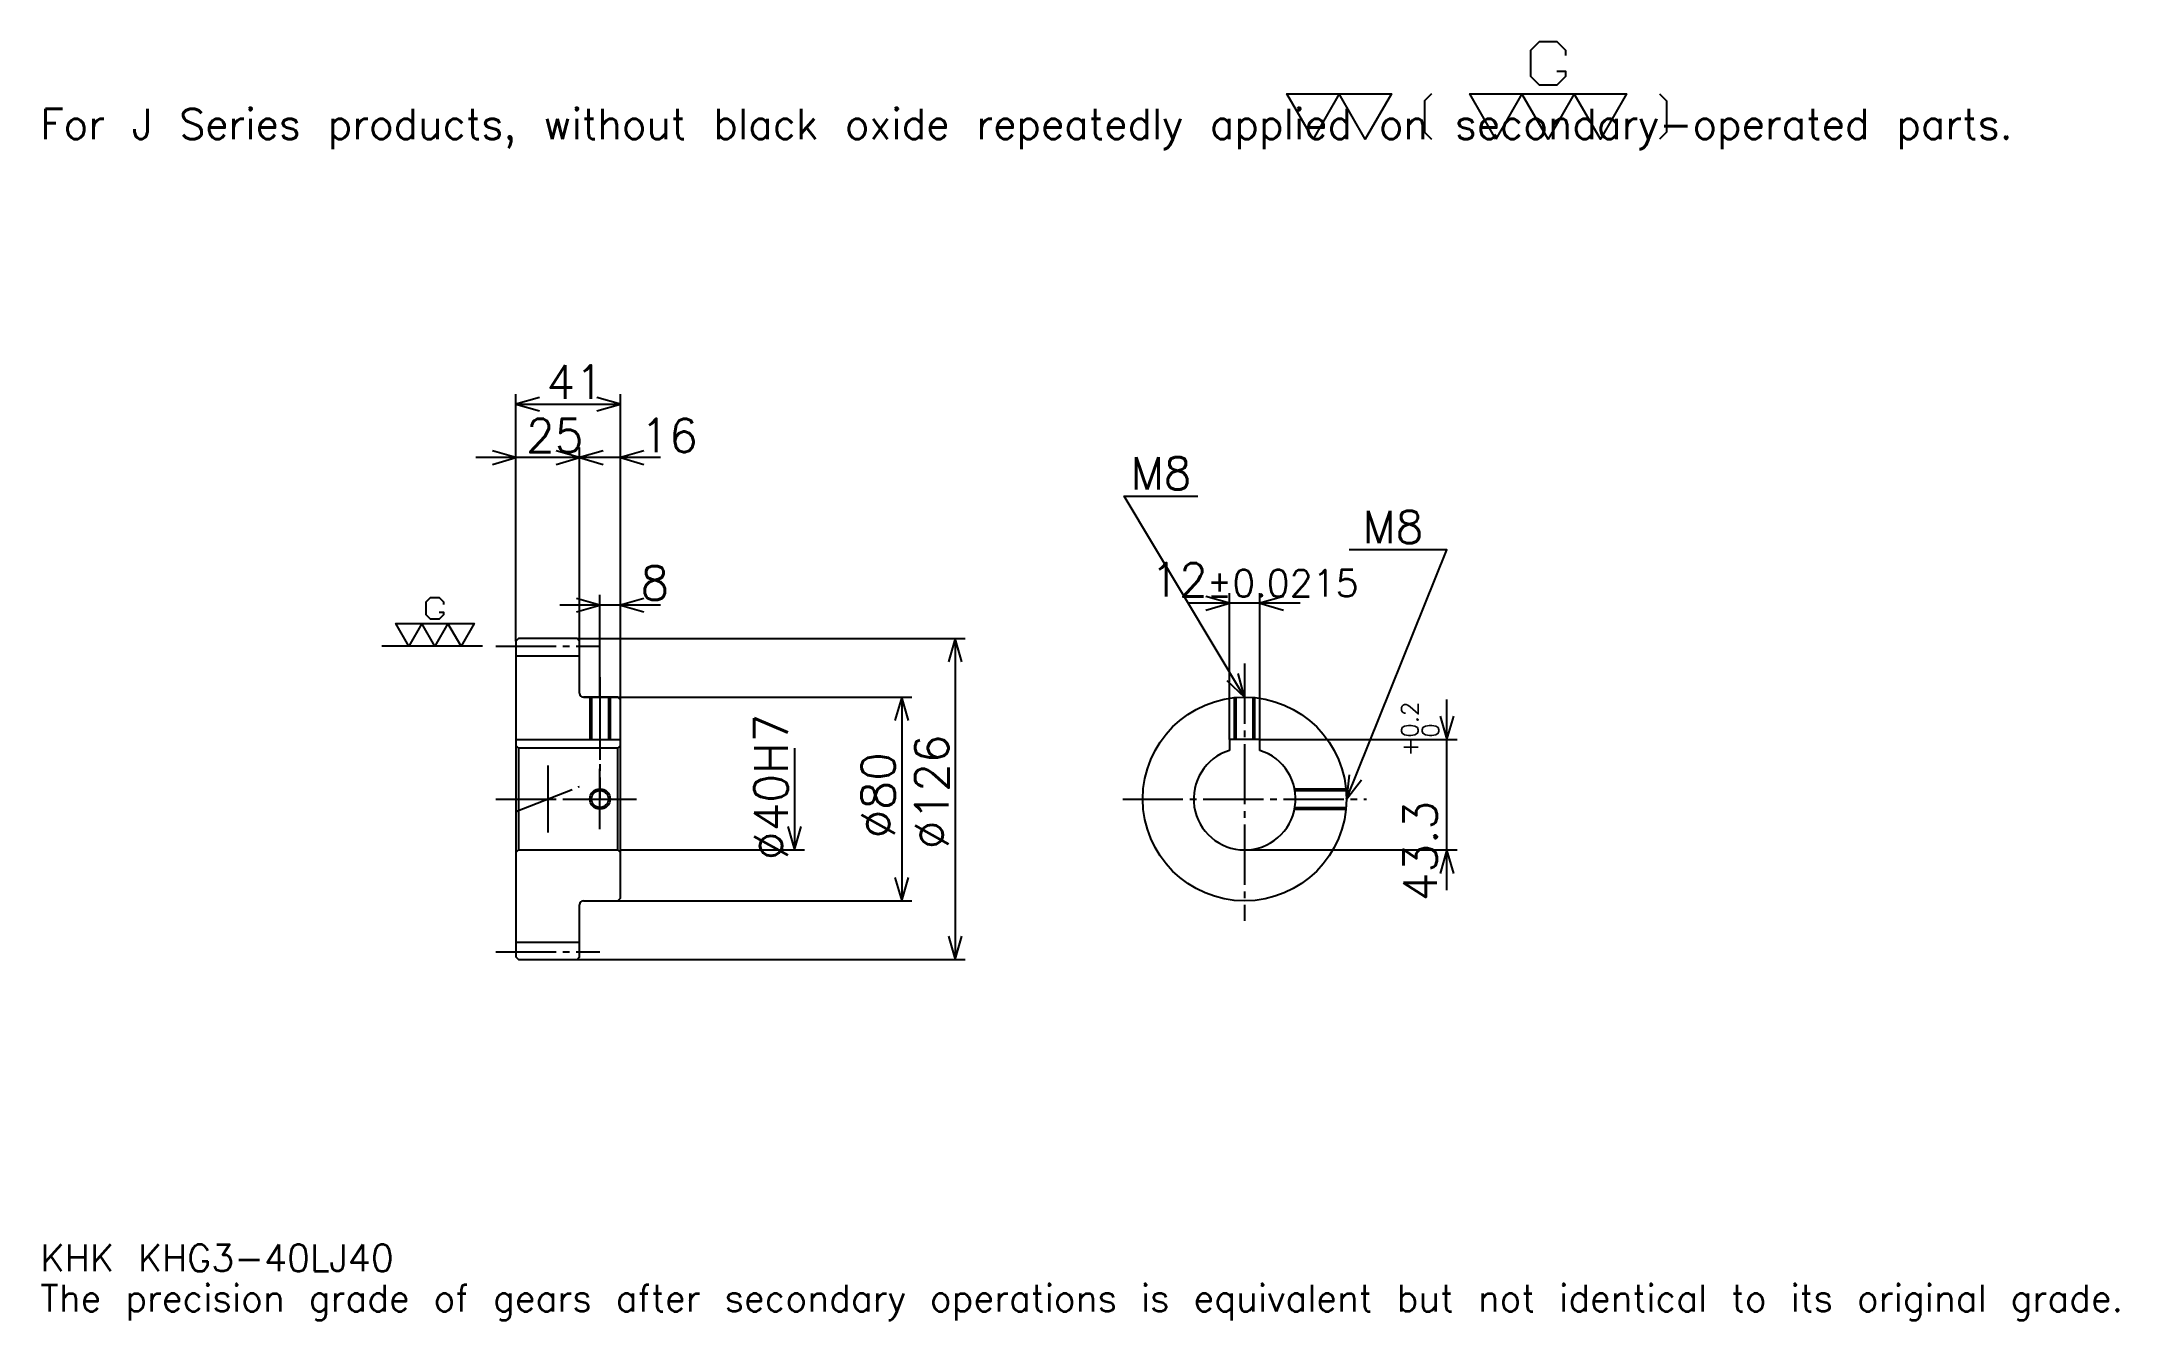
# Model space of a CAD drawing. Extents: x 27 to 842, y 10 to 512.
import ezdxf

# ---------------------------------------------------------------- set-up
doc = ezdxf.new("R2010")
doc.units = 0
doc.linetypes.add('DASHDOT', pattern=[31.565218, 23.673913, -2.630435, 2.630435, -2.630435])
doc.layers.get('0').update_dxf_attribs({"linetype": 'CONTINUOUS'})
doc.layers.add('DASHDOT', color=6, linetype='DASHDOT')
doc.styles.add('KANJI', font='TXT', dxfattribs={"bigfont": 'BIGFONT'})

msp = doc.modelspace()

# ---------------------------------------------------------------- linework, layer by layer
at = {"color": 5}
for p, q in [((213.065216, 277.380432), (213.065216, 373.391296)), ((213.065216, 369.445618), (254.065216, 369.445618)), ((254.065216, 277.380432), (254.065216, 373.391296)), ((238.065216, 277.380432), (238.065216, 352.347778)), ((253.847824, 348.402161), (197.282608, 348.402161)), ((269.847839, 348.402161), (222.282608, 348.402161)), ((246.065216, 277.380432), (246.065216, 294.478241)), ((493.239136, 237.68042), (493.239136, 295.152161)), ((505.239136, 237.68042), (505.239136, 295.152161)), ((269.847839, 290.532593), (230.282608, 290.532593)), ((521.021729, 291.206512), (477.456512, 291.206512)), ((213.065216, 276.380432), (213.065216, 277.380432)), ((237.065216, 277.380432), (254.065216, 277.380432)), ((238.065216, 276.380432), (238.065216, 277.380432)), ((246.065216, 254.380417), (246.065216, 277.380432)), ((246.065216, 254.380417), (246.065216, 277.380432)), ((254.065216, 277.380432), (389.532593, 277.380432)), ((254.065216, 253.380417), (254.065216, 277.380432)), ((385.586975, 277.380432), (385.586975, 151.380417)), ((239.565216, 254.380417), (254.065216, 254.380417)), ((254.065216, 254.380417), (368.489136, 254.380417)), ((364.543488, 254.380417), (364.543488, 174.380417)), ((578.695679, 178.597809), (578.695679, 253.463028)), ((505.239136, 237.68042), (582.641296, 237.68042)), ((322.456512, 234.380417), (322.456512, 194.380417)), ((254.065216, 194.380417), (326.402161, 194.380417)), ((499.239136, 194.380417), (582.641296, 194.380417)), ((239.565216, 174.380417), (254.065216, 174.380417)), ((254.065216, 174.380417), (368.489136, 174.380417)), ((237.065216, 151.380417), (254.065216, 151.380417)), ((254.065216, 151.380417), (389.532593, 151.380417))]:
    msp.add_line(p, q, dxfattribs=at)
at = {"color": 7}
for p, q in [((199.91304, 274.380432), (160.456512, 274.380432)), ((225.565216, 227.532593), (225.565216, 201.228241))]:
    msp.add_line(p, q, dxfattribs=at)
at = {"color": 4}
for p, q in [((213.065216, 270.630432), (238.065216, 270.630432)), ((213.065216, 237.68042), (254.065216, 237.68042)), ((214.065216, 234.380417), (214.065216, 194.380417)), ((253.065216, 234.380417), (254.065216, 235.380417)), ((253.065216, 194.380417), (254.065216, 193.380417)), ((213.065216, 158.130417), (238.065216, 158.130417))]:
    msp.add_line(p, q, dxfattribs=at)
at = {"color": 7}
for points in [[(621.834778, 500.150879), (625.254395, 500.150879), (625.254395, 498.099152), (621.834778, 494.679565), (614.995667, 494.679565), (611.576111, 498.099152), (611.576111, 508.357849), (614.995667, 511.777405), (621.834778, 511.777405), (625.254395, 508.357849), (625.254395, 506.306091)], [(526.086975, 473.478271), (515.828308, 491.26001), (556.863037, 491.26001), (546.60437, 473.478271), (536.345642, 491.26001), (526.086975, 473.478271)], [(572.593079, 491.26001), (569.857422, 488.524353), (569.857422, 476.213928), (572.593079, 473.478271)], [(597.897827, 473.478271), (587.63916, 491.26001), (649.191345, 491.26001), (638.932617, 473.478271), (628.67395, 491.26001), (618.415222, 473.478271), (608.156555, 491.26001), (597.897827, 473.478271)], [(662.185669, 491.26001), (664.921326, 488.524353), (664.921326, 476.213928), (662.185669, 473.478271)], [(182.946747, 287.716736), (184.656525, 287.716736), (184.656525, 286.690857), (182.946747, 284.981079), (179.527176, 284.981079), (177.817383, 286.690857), (177.817383, 291.82019), (179.527176, 293.529968), (182.946747, 293.529968), (184.656525, 291.82019), (184.656525, 290.794312)], [(170.978256, 274.380432), (165.848907, 283.271301), (196.625, 283.271301), (191.495651, 274.380432), (186.366302, 283.271301), (181.236954, 274.380432), (176.107605, 283.271301), (170.978256, 274.380432)]]:
    msp.add_lwpolyline(points, dxfattribs=at)
at = {"color": 5}
for points in [[(222.271744, 372.07605), (213.065216, 369.445618), (222.271744, 366.815186)], [(244.858688, 366.815186), (254.065216, 369.445618), (244.858688, 372.07605)], [(203.858688, 345.771729), (213.065216, 348.402161), (203.858688, 351.032593)], [(228.858688, 345.771729), (238.065216, 348.402161), (228.858688, 351.032593)], [(247.271729, 351.032593), (238.065216, 348.402161), (247.271729, 345.771729)], [(263.271729, 351.032593), (254.065216, 348.402161), (263.271729, 345.771729)], [(499.239136, 254.380417), (451.891296, 333.293457), (480.82608, 333.293457)], [(539.239136, 214.380417), (578.695679, 312.25), (540.291321, 312.25)], [(484.032623, 288.57608), (493.239136, 291.206512), (484.032623, 293.836945)], [(514.445679, 293.836945), (505.239136, 291.206512), (514.445679, 288.57608)], [(236.858688, 287.902161), (246.065216, 290.532593), (236.858688, 293.163025)], [(263.271729, 293.163025), (254.065216, 290.532593), (263.271729, 287.902161)], [(388.217407, 268.173889), (385.586975, 277.380432), (382.956543, 268.173889)], [(492.246826, 260.9216), (499.239136, 254.380417), (496.757996, 263.628296)], [(367.17392, 245.173889), (364.543488, 254.380417), (361.913055, 245.173889)], [(576.065186, 246.886932), (578.695679, 237.68042), (581.32605, 246.886932)], [(540.241943, 223.902695), (539.239136, 214.380417), (545.121216, 221.935593)], [(319.82608, 203.586945), (322.456512, 194.380417), (325.086945, 203.586945)], [(581.32605, 185.173889), (578.695679, 194.380417), (576.065186, 185.173889)], [(361.913055, 183.586945), (364.543488, 174.380417), (367.17392, 183.586945)], [(382.956543, 160.586945), (385.586975, 151.380417), (388.217407, 160.586945)]]:
    msp.add_lwpolyline(points, dxfattribs=at)
at = {"color": 4}
for points in [[(238.065216, 255.880417), (238.065216, 276.380432), (237.065216, 277.380432), (214.065216, 277.380432), (213.065216, 276.380432), (213.065216, 193.380417)], [(239.565216, 174.380417), (253.065216, 174.380417), (254.065216, 175.380417), (254.065216, 253.380417), (253.065216, 254.380417), (239.565216, 254.380417)], [(242.065216, 254.380417), (242.065216, 237.68042)], [(242.740219, 254.380417), (242.740219, 237.68042)], [(249.390213, 254.380417), (249.390213, 237.68042)], [(250.065216, 254.380417), (250.065216, 237.68042)], [(495.239136, 237.68042), (495.239136, 254.179916)], [(495.914124, 237.68042), (495.914124, 254.241974)], [(502.564148, 237.68042), (502.564148, 254.241974)], [(503.239136, 237.68042), (503.239136, 254.179916)], [(505.239136, 233.459198), (505.239136, 237.68042), (493.239136, 237.68042), (493.239136, 233.459198)], [(213.065216, 193.380417), (214.065216, 194.380417), (253.065216, 194.380417), (253.065216, 234.380417), (214.065216, 234.380417), (213.065216, 235.380417)], [(518.835083, 218.380417), (539.038635, 218.380417)], [(518.960815, 217.705414), (539.100708, 217.705414)], [(518.835083, 210.380417), (539.038635, 210.380417)], [(518.960815, 211.05542), (539.100708, 211.05542)], [(213.065216, 193.380417), (213.065216, 152.380417), (214.065216, 151.380417), (237.065216, 151.380417), (238.065216, 152.380417), (238.065216, 172.880417)]]:
    msp.add_lwpolyline(points, dxfattribs=at)
for centre, radius in [((499.239136, 214.380417), 40), ((246.065216, 214.380417), 3.325)]:
    msp.add_circle(centre, radius, dxfattribs=at)
at = {"color": 7}
msp.add_circle((246.065216, 214.380417), 4, dxfattribs=at)
at = {"color": 4}
for centre, radius, start, end in [((239.565216, 255.880417), 1.5, 180, 270), ((499.239136, 214.380417), 20, 107.457602748, 72.542397252), ((239.565216, 172.880417), 1.5, 90, 180)]:
    msp.add_arc(centre, radius, start, end, dxfattribs=at)
at = {"layer": 'DASHDOT', "color": 7}
for p, q in [((205.173904, 274.380432), (245.956512, 274.380432)), ((499.239136, 267.532593), (499.239136, 166.489105)), ((246.065216, 254.380417), (246.065216, 214.380417)), ((205.173904, 214.380417), (261.956512, 214.380417)), ((213.065216, 209.456543), (238.065216, 219.304291)), ((451.347839, 214.380417), (547.130432, 214.380417)), ((205.173904, 154.380417), (245.956512, 154.380417))]:
    msp.add_line(p, q, dxfattribs=at)
for points in [[(246.065216, 262.271729), (246.065216, 229.789108)], [(246.065216, 202.489105), (246.065216, 226.271729)], [(234.17392, 214.380417), (257.956512, 214.380417)]]:
    msp.add_lwpolyline(points, dxfattribs=at)

# ---------------------------------------------------------------- texts
at = {"color": 7, "style": 'KANJI'}
for s, height, p in [('For J Series products, without black oxide repeatedly applied on secondary-operated parts.', 11.836957, (26.304348, 473.478271)), ('41', 13.152174, (225.016296, 371.549988)), ('25', 13.152174, (217.016296, 350.5065)), ('16', 13.152174, (261.956512, 350.5065)), ('M8', 12.626087, (454.521729, 335.923889)), ('M8', 12.626087, (545.552185, 314.880432)), ('8', 13.152174, (261.956512, 292.636932)), ('12', 13.152174, (462.226318, 293.836945)), ('%%p0.0215', 10.521739, (484.451874, 293.836945)), ('KHK KHG3-40LJ40', 10.521739, (26.304348, 28.934782)), ('The precision grade of gears after secondary operations is equivalent but not identical to its original grade.', 10.521739, (26.304348, 13.152174))]:
    msp.add_text(s, height=height, dxfattribs=at).set_placement(p)
for s, height, p in [('%%c40H7', 13.152174, (319.82608, 190.377701)), ('0.2', 6.576087, (567.384766, 238.491882)), ('%%c126', 13.152174, (382.956543, 194.652161)), ('+', 6.576087, (567.384766, 231.126678)), ('0', 6.576087, (575.539124, 238.491882)), ('%%c80', 13.152174, (361.913055, 198.926605)), ('43.3', 13.152174, (574.75, 174.198853))]:
    msp.add_text(s, height=height, rotation=90, dxfattribs=at).set_placement(p)

doc.saveas('drawing.dxf')
